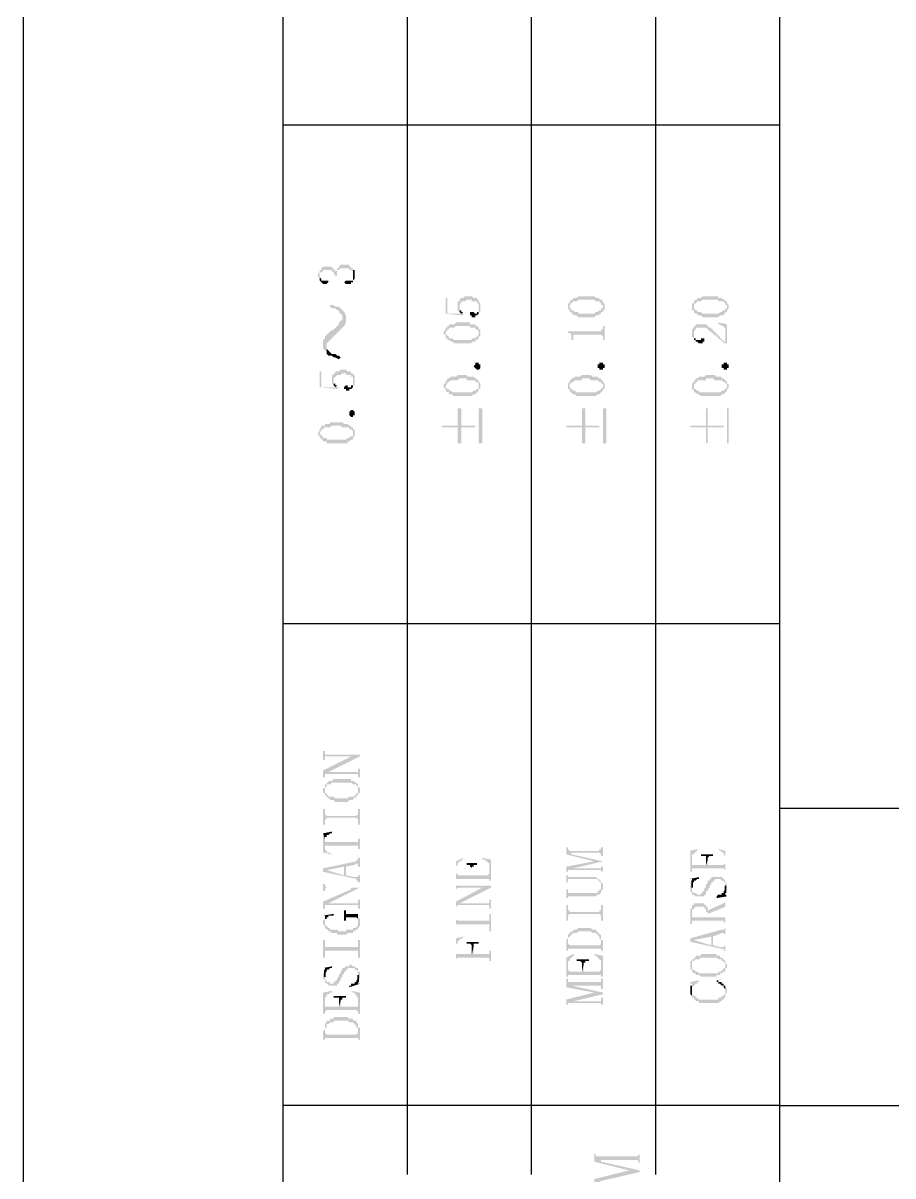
# Model space of a CAD drawing. Header units: millimetres. Extents: x 7018 to 13530, y 4187 to 5692.
# Drawn here: x 9826.37 to 9848.82, y 4977.43 to 5007.17 of the extents above; entities that cross this region are included whole.
import ezdxf

# ---------------------------------------------------------------- set-up
doc = ezdxf.new("R2010")
doc.units = ezdxf.units.MM

msp = doc.modelspace()

# ---------------------------------------------------------------- hatches: boundary and pattern name
at = {"transparency": 33554559}
for points in [[(9833.979, 5000.661), (9833.979, 5000.616), (9834.024, 5000.616), (9834.024, 5000.57), (9834.024, 5000.661), (9834.024, 5000.706), (9834.069, 5000.751), (9834.114, 5000.751), (9834.114, 5000.796), (9834.34, 5000.796), (9834.34, 5000.751), (9834.385, 5000.751), (9834.385, 5000.706), (9834.385, 5000.706), (9834.43, 5000.661), (9834.43, 5000.616), (9834.43, 5000.616), (9834.475, 5000.661), (9834.475, 5000.706), (9834.475, 5000.751), (9834.475, 5000.796), (9834.52, 5000.796), (9834.566, 5000.841), (9834.791, 5000.841), (9834.791, 5000.796), (9834.836, 5000.796), (9834.882, 5000.751), (9834.882, 5000.661), (9834.882, 5000.841), (9834.836, 5000.841), (9834.836, 5000.886), (9834.791, 5000.886), (9834.791, 5000.931), (9834.566, 5000.931), (9834.52, 5000.886), (9834.52, 5000.841), (9834.475, 5000.841), (9834.475, 5000.796), (9834.475, 5000.796), (9834.43, 5000.751), (9834.43, 5000.796), (9834.385, 5000.796), (9834.385, 5000.841), (9834.34, 5000.841), (9834.34, 5000.886), (9834.114, 5000.886), (9834.069, 5000.841), (9834.069, 5000.796), (9834.024, 5000.796), (9834.024, 5000.751), (9834.024, 5000.706), (9833.979, 5000.706)], [(9834.024, 5000.57), (9834.024, 5000.525), (9834.024, 5000.525), (9834.069, 5000.48), (9834.069, 5000.48), (9834.114, 5000.435), (9834.205, 5000.435), (9834.25, 5000.48), (9834.25, 5000.525), (9834.069, 5000.525), (9834.069, 5000.57), (9834.069, 5000.57), (9834.024, 5000.616), (9834.024, 5000.661)], [(9834.656, 5000.48), (9834.656, 5000.48), (9834.701, 5000.435), (9834.836, 5000.435), (9834.836, 5000.48), (9834.882, 5000.48), (9834.882, 5000.525), (9834.927, 5000.57), (9834.927, 5000.616), (9834.927, 5000.661), (9834.927, 5000.751), (9834.927, 5000.796), (9834.882, 5000.796), (9834.882, 5000.616), (9834.882, 5000.57), (9834.882, 5000.525), (9834.701, 5000.525)], [(9837.274, 5000.074), (9837.274, 4999.668), (9837.725, 4999.623), (9837.725, 4999.668), (9837.725, 4999.713), (9837.68, 4999.668), (9837.319, 4999.668), (9837.319, 5000.074)], [(9837.589, 4999.893), (9837.589, 4999.803), (9837.589, 4999.758), (9837.589, 4999.758), (9837.635, 4999.713), (9837.635, 4999.848), (9837.635, 4999.939), (9837.68, 4999.939), (9837.68, 4999.984), (9837.77, 4999.984), (9837.815, 5000.029), (9837.951, 5000.029), (9837.951, 4999.984), (9838.086, 4999.984), (9838.086, 4999.939), (9838.131, 4999.939), (9838.131, 4999.893), (9838.131, 4999.848), (9838.131, 4999.713), (9838.176, 4999.713), (9838.176, 4999.758), (9838.176, 4999.848), (9838.176, 4999.893), (9838.176, 4999.939), (9838.131, 4999.984), (9838.131, 5000.029), (9838.086, 5000.029), (9838.086, 5000.074), (9837.996, 5000.074), (9837.951, 5000.119), (9837.77, 5000.119), (9837.725, 5000.074), (9837.68, 5000.074), (9837.635, 5000.029), (9837.635, 4999.984), (9837.589, 4999.984), (9837.589, 4999.939)], [(9840.433, 4999.848), (9840.433, 4999.803), (9840.433, 4999.803), (9840.478, 4999.758), (9840.478, 4999.713), (9840.478, 4999.848), (9840.478, 4999.893), (9840.478, 4999.893), (9840.523, 4999.939), (9840.523, 4999.939), (9840.568, 4999.984), (9840.658, 4999.984), (9840.704, 5000.029), (9841.11, 5000.029), (9841.155, 4999.984), (9841.245, 4999.984), (9841.29, 4999.939), (9841.29, 4999.893), (9841.335, 4999.893), (9841.335, 4999.848), (9841.335, 4999.984), (9841.335, 4999.984), (9841.29, 5000.029), (9841.245, 5000.029), (9841.245, 5000.074), (9841.155, 5000.074), (9841.11, 5000.119), (9840.704, 5000.119), (9840.658, 5000.074), (9840.568, 5000.074), (9840.568, 5000.029), (9840.523, 5000.029), (9840.478, 4999.984), (9840.478, 4999.939), (9840.433, 4999.939), (9840.433, 4999.893), (9840.433, 4999.893)], [(9840.478, 4999.713), (9840.523, 4999.713), (9840.523, 4999.668), (9840.568, 4999.668), (9840.568, 4999.623), (9840.658, 4999.623), (9840.704, 4999.578), (9841.11, 4999.578), (9841.155, 4999.623), (9841.245, 4999.623), (9841.245, 4999.668), (9841.29, 4999.668), (9841.29, 4999.713), (9841.335, 4999.713), (9841.335, 4999.758), (9841.381, 4999.758), (9841.381, 4999.803), (9841.381, 4999.848), (9841.381, 4999.893), (9841.381, 4999.939), (9841.335, 4999.939), (9841.335, 4999.984), (9841.335, 4999.848), (9841.335, 4999.803), (9841.29, 4999.803), (9841.29, 4999.758), (9841.245, 4999.758), (9841.2, 4999.713), (9841.155, 4999.713), (9841.11, 4999.668), (9840.704, 4999.668), (9840.704, 4999.713), (9840.613, 4999.713), (9840.568, 4999.758), (9840.523, 4999.758), (9840.523, 4999.803), (9840.478, 4999.803), (9840.478, 4999.848), (9840.478, 4999.848)], [(9843.637, 4999.848), (9843.637, 4999.803), (9843.637, 4999.758), (9843.682, 4999.758), (9843.682, 4999.713), (9843.682, 4999.848), (9843.682, 4999.893), (9843.682, 4999.893), (9843.727, 4999.939), (9843.727, 4999.939), (9843.773, 4999.984), (9843.863, 4999.984), (9843.908, 5000.029), (9844.314, 5000.029), (9844.314, 4999.984), (9844.45, 4999.984), (9844.495, 4999.939), (9844.495, 4999.893), (9844.54, 4999.893), (9844.54, 4999.848), (9844.54, 4999.984), (9844.495, 4999.984), (9844.495, 5000.029), (9844.45, 5000.029), (9844.404, 5000.074), (9844.314, 5000.074), (9844.314, 5000.119), (9843.908, 5000.119), (9843.863, 5000.074), (9843.773, 5000.074), (9843.773, 5000.029), (9843.727, 5000.029), (9843.682, 4999.984), (9843.682, 4999.939), (9843.637, 4999.939), (9843.637, 4999.893), (9843.637, 4999.893)], [(9843.682, 4999.713), (9843.682, 4999.713), (9843.727, 4999.668), (9843.773, 4999.668), (9843.773, 4999.623), (9843.863, 4999.623), (9843.908, 4999.578), (9844.314, 4999.578), (9844.359, 4999.623), (9844.45, 4999.623), (9844.45, 4999.668), (9844.495, 4999.668), (9844.495, 4999.713), (9844.54, 4999.713), (9844.54, 4999.758), (9844.54, 4999.758), (9844.585, 4999.803), (9844.585, 4999.848), (9844.585, 4999.893), (9844.585, 4999.893), (9844.54, 4999.939), (9844.54, 4999.984), (9844.54, 4999.848), (9844.54, 4999.803), (9844.495, 4999.803), (9844.495, 4999.758), (9844.45, 4999.758), (9844.404, 4999.713), (9844.359, 4999.713), (9844.314, 4999.668), (9843.908, 4999.668), (9843.863, 4999.713), (9843.773, 4999.713), (9843.773, 4999.758), (9843.727, 4999.758), (9843.682, 4999.803), (9843.682, 4999.848), (9843.682, 4999.848)], [(9834.295, 4999.848), (9834.295, 4999.848), (9834.34, 4999.803), (9834.43, 4999.803), (9834.475, 4999.758), (9834.52, 4999.758), (9834.52, 4999.713), (9834.566, 4999.668), (9834.611, 4999.623), (9834.611, 4999.307), (9834.611, 4999.307), (9834.656, 4999.352), (9834.701, 4999.442), (9834.701, 4999.623), (9834.656, 4999.713), (9834.611, 4999.758), (9834.611, 4999.758), (9834.566, 4999.803), (9834.52, 4999.848), (9834.43, 4999.848), (9834.385, 4999.893), (9834.295, 4999.893)], [(9837.635, 4999.713), (9837.635, 4999.713), (9837.68, 4999.668), (9837.68, 4999.668), (9837.725, 4999.713), (9837.68, 4999.713), (9837.68, 4999.758), (9837.635, 4999.758), (9837.635, 4999.803), (9837.635, 4999.848)], [(9837.905, 4999.668), (9837.905, 4999.623), (9837.951, 4999.623), (9837.951, 4999.578), (9838.041, 4999.578), (9838.041, 4999.623), (9838.086, 4999.623), (9838.131, 4999.668), (9838.131, 4999.848), (9838.131, 4999.758), (9838.131, 4999.713), (9838.086, 4999.713), (9838.086, 4999.668), (9838.041, 4999.668), (9837.996, 4999.713), (9837.905, 4999.713)], [(9834.114, 4998.855), (9834.114, 4998.765), (9834.159, 4998.72), (9834.205, 4998.675), (9834.205, 4998.901), (9834.25, 4998.946), (9834.295, 4998.991), (9834.34, 4999.036), (9834.385, 4999.081), (9834.43, 4999.126), (9834.475, 4999.171), (9834.52, 4999.216), (9834.52, 4999.216), (9834.566, 4999.262), (9834.611, 4999.307), (9834.611, 4999.578), (9834.611, 4999.532), (9834.566, 4999.487), (9834.52, 4999.442), (9834.52, 4999.397), (9834.475, 4999.352), (9834.43, 4999.307), (9834.385, 4999.262), (9834.295, 4999.216), (9834.295, 4999.216), (9834.25, 4999.171), (9834.205, 4999.126), (9834.159, 4999.081), (9834.159, 4999.036), (9834.114, 4998.991), (9834.114, 4998.946)], [(9837.228, 4999.171), (9837.228, 4999.126), (9837.274, 4999.126), (9837.274, 4999.081), (9837.274, 4999.036), (9837.274, 4999.171), (9837.274, 4999.216), (9837.319, 4999.216), (9837.319, 4999.262), (9837.364, 4999.262), (9837.364, 4999.307), (9837.499, 4999.307), (9837.544, 4999.352), (9837.905, 4999.352), (9837.905, 4999.307), (9838.041, 4999.307), (9838.041, 4999.262), (9838.086, 4999.262), (9838.131, 4999.216), (9838.131, 4999.171), (9838.131, 4999.307), (9838.131, 4999.307), (9838.086, 4999.352), (9838.041, 4999.352), (9838.041, 4999.397), (9837.905, 4999.397), (9837.905, 4999.442), (9837.544, 4999.442), (9837.499, 4999.397), (9837.364, 4999.397), (9837.364, 4999.352), (9837.319, 4999.352), (9837.319, 4999.307), (9837.274, 4999.307), (9837.274, 4999.262), (9837.274, 4999.262), (9837.228, 4999.216)], [(9840.433, 4999.216), (9840.433, 4999.171), (9840.478, 4999.171), (9840.523, 4999.126), (9840.523, 4999.081), (9840.523, 4998.991), (9840.568, 4998.991), (9840.568, 4999.081), (9840.568, 4999.126), (9841.29, 4999.126), (9841.335, 4999.081), (9841.335, 4998.991), (9841.381, 4998.991), (9841.381, 4999.352), (9841.335, 4999.352), (9841.335, 4999.307), (9841.335, 4999.262), (9841.29, 4999.262), (9841.29, 4999.216), (9841.245, 4999.216)], [(9843.637, 4999.171), (9843.637, 4999.126), (9843.637, 4999.081), (9843.637, 4999.081), (9843.682, 4999.036), (9843.682, 4999.171), (9843.682, 4999.216), (9843.682, 4999.216), (9843.727, 4999.262), (9843.727, 4999.307), (9843.998, 4999.307), (9844.043, 4999.262), (9844.043, 4999.262), (9844.088, 4999.216), (9844.134, 4999.216), (9844.134, 4999.171), (9844.179, 4999.171), (9844.179, 4999.126), (9844.224, 4999.126), (9844.269, 4999.081), (9844.269, 4999.081), (9844.314, 4999.036), (9844.314, 4999.036), (9844.359, 4998.991), (9844.404, 4998.991), (9844.404, 4998.946), (9844.45, 4998.946), (9844.45, 4998.901), (9844.495, 4998.901), (9844.495, 4998.946), (9844.45, 4998.946), (9844.45, 4998.991), (9844.404, 4998.991), (9844.404, 4999.036), (9844.359, 4999.036), (9844.359, 4999.081), (9844.314, 4999.081), (9844.314, 4999.126), (9844.269, 4999.126), (9844.269, 4999.171), (9844.224, 4999.171), (9844.224, 4999.216), (9844.179, 4999.216), (9844.179, 4999.262), (9844.134, 4999.262), (9844.134, 4999.307), (9844.088, 4999.307), (9844.043, 4999.352), (9844.043, 4999.352), (9843.998, 4999.397), (9843.727, 4999.397), (9843.727, 4999.352), (9843.682, 4999.352), (9843.682, 4999.307), (9843.682, 4999.307), (9843.637, 4999.262), (9843.637, 4999.216), (9843.637, 4999.216)], [(9844.314, 4999.442), (9844.314, 4999.397), (9844.359, 4999.397), (9844.404, 4999.352), (9844.45, 4999.352), (9844.45, 4999.307), (9844.495, 4999.307), (9844.495, 4998.901), (9844.54, 4998.901), (9844.54, 4999.397)], [(9837.274, 4999.036), (9837.319, 4999.036), (9837.319, 4998.991), (9837.364, 4998.991), (9837.409, 4998.946), (9837.454, 4998.946), (9837.499, 4998.901), (9837.951, 4998.901), (9837.951, 4998.946), (9838.041, 4998.946), (9838.041, 4998.991), (9838.086, 4998.991), (9838.131, 4999.036), (9838.131, 4999.081), (9838.176, 4999.081), (9838.176, 4999.126), (9838.176, 4999.171), (9838.176, 4999.216), (9838.176, 4999.262), (9838.131, 4999.262), (9838.131, 4999.307), (9838.131, 4999.171), (9838.131, 4999.126), (9838.131, 4999.126), (9838.086, 4999.081), (9838.086, 4999.081), (9838.041, 4999.036), (9837.951, 4999.036), (9837.951, 4998.991), (9837.499, 4998.991), (9837.454, 4999.036), (9837.364, 4999.036), (9837.364, 4999.081), (9837.319, 4999.081), (9837.319, 4999.126), (9837.274, 4999.126), (9837.274, 4999.171)], [(9843.682, 4999.036), (9843.682, 4998.991), (9843.727, 4998.991), (9843.727, 4998.946), (9843.773, 4998.946), (9843.818, 4998.901), (9843.908, 4998.901), (9843.908, 4998.946), (9843.953, 4998.946), (9843.953, 4998.991), (9843.953, 4999.036), (9843.863, 4999.036), (9843.863, 4998.991), (9843.727, 4998.991), (9843.727, 4999.036), (9843.682, 4999.036), (9843.682, 4999.081), (9843.682, 4999.126), (9843.682, 4999.126)], [(9834.205, 4998.675), (9834.205, 4998.63), (9834.25, 4998.585), (9834.34, 4998.585), (9834.385, 4998.539), (9834.43, 4998.539), (9834.52, 4998.494), (9834.566, 4998.539), (9834.52, 4998.585), (9834.475, 4998.585), (9834.43, 4998.63), (9834.34, 4998.63), (9834.295, 4998.675), (9834.295, 4998.675), (9834.25, 4998.72), (9834.205, 4998.765), (9834.205, 4998.81)], [(9834.024, 4998.178), (9834.024, 4997.772), (9834.475, 4997.727), (9834.52, 4997.772), (9834.475, 4997.772), (9834.475, 4997.817), (9834.43, 4997.772), (9834.069, 4997.772), (9834.069, 4998.178)], [(9834.34, 4997.998), (9834.34, 4997.908), (9834.34, 4997.862), (9834.34, 4997.862), (9834.385, 4997.817), (9834.385, 4997.953), (9834.385, 4997.998), (9834.385, 4997.998), (9834.43, 4998.043), (9834.43, 4998.043), (9834.475, 4998.088), (9834.566, 4998.088), (9834.611, 4998.133), (9834.701, 4998.133), (9834.701, 4998.088), (9834.836, 4998.088), (9834.836, 4998.043), (9834.882, 4998.043), (9834.882, 4997.998), (9834.882, 4997.953), (9834.882, 4997.817), (9834.927, 4997.817), (9834.927, 4997.862), (9834.927, 4997.953), (9834.927, 4997.998), (9834.927, 4998.088), (9834.882, 4998.088), (9834.882, 4998.133), (9834.836, 4998.133), (9834.836, 4998.178), (9834.746, 4998.178), (9834.701, 4998.224), (9834.566, 4998.224), (9834.52, 4998.178), (9834.43, 4998.178), (9834.43, 4998.133), (9834.385, 4998.133), (9834.385, 4998.088), (9834.34, 4998.088), (9834.34, 4998.043)], [(9838.176, 4998.314), (9838.176, 4998.269), (9838.176, 4998.269), (9838.131, 4998.224), (9838.086, 4998.224), (9838.041, 4998.269), (9838.041, 4998.269), (9837.996, 4998.314), (9837.996, 4998.314), (9838.041, 4998.359), (9838.041, 4998.404), (9838.131, 4998.404), (9838.131, 4998.359), (9838.176, 4998.359), (9838.176, 4998.314)], [(9841.381, 4998.314), (9841.381, 4998.269), (9841.335, 4998.269), (9841.335, 4998.224), (9841.245, 4998.224), (9841.245, 4998.269), (9841.2, 4998.269), (9841.2, 4998.314), (9841.2, 4998.359), (9841.245, 4998.359), (9841.245, 4998.404), (9841.335, 4998.404), (9841.335, 4998.359), (9841.381, 4998.359), (9841.381, 4998.314)], [(9844.585, 4998.314), (9844.585, 4998.269), (9844.54, 4998.269), (9844.54, 4998.224), (9844.45, 4998.224), (9844.45, 4998.269), (9844.404, 4998.269), (9844.404, 4998.314), (9844.404, 4998.359), (9844.45, 4998.359), (9844.45, 4998.404), (9844.54, 4998.404), (9844.54, 4998.359), (9844.585, 4998.359), (9844.585, 4998.314)], [(9834.385, 4997.817), (9834.385, 4997.817), (9834.43, 4997.772), (9834.43, 4997.772), (9834.475, 4997.817), (9834.43, 4997.817), (9834.43, 4997.862), (9834.385, 4997.862), (9834.385, 4997.908), (9834.385, 4997.953)], [(9834.656, 4997.772), (9834.656, 4997.727), (9834.701, 4997.727), (9834.701, 4997.682), (9834.791, 4997.682), (9834.791, 4997.727), (9834.836, 4997.727), (9834.882, 4997.772), (9834.882, 4997.953), (9834.882, 4997.862), (9834.882, 4997.817), (9834.836, 4997.817), (9834.836, 4997.772), (9834.746, 4997.772), (9834.746, 4997.817), (9834.701, 4997.817)], [(9837.228, 4997.817), (9837.228, 4997.772), (9837.228, 4997.772), (9837.274, 4997.727), (9837.274, 4997.682), (9837.274, 4997.817), (9837.274, 4997.817), (9837.319, 4997.862), (9837.319, 4997.908), (9837.364, 4997.908), (9837.409, 4997.953), (9837.589, 4997.953), (9837.635, 4997.998), (9837.815, 4997.998), (9837.815, 4997.953), (9838.041, 4997.953), (9838.041, 4997.908), (9838.086, 4997.908), (9838.131, 4997.862), (9838.131, 4997.817), (9838.131, 4997.953), (9838.086, 4997.953), (9838.086, 4997.998), (9838.041, 4997.998), (9837.996, 4998.043), (9837.86, 4998.043), (9837.815, 4998.088), (9837.589, 4998.088), (9837.544, 4998.043), (9837.409, 4998.043), (9837.364, 4997.998), (9837.319, 4997.998), (9837.319, 4997.953), (9837.274, 4997.953), (9837.274, 4997.908), (9837.274, 4997.862), (9837.228, 4997.862)], [(9837.274, 4997.682), (9837.319, 4997.637), (9837.364, 4997.637), (9837.364, 4997.592), (9837.454, 4997.592), (9837.454, 4997.547), (9837.951, 4997.547), (9837.996, 4997.592), (9838.041, 4997.592), (9838.086, 4997.637), (9838.086, 4997.637), (9838.131, 4997.682), (9838.131, 4997.727), (9838.176, 4997.727), (9838.176, 4997.772), (9838.176, 4997.817), (9838.176, 4997.862), (9838.176, 4997.862), (9838.131, 4997.908), (9838.131, 4997.772), (9838.131, 4997.727), (9838.086, 4997.727), (9838.041, 4997.682), (9837.996, 4997.682), (9837.951, 4997.637), (9837.454, 4997.637), (9837.409, 4997.682), (9837.364, 4997.682), (9837.364, 4997.727), (9837.319, 4997.727), (9837.274, 4997.772), (9837.274, 4997.817)], [(9840.433, 4997.817), (9840.433, 4997.772), (9840.433, 4997.727), (9840.478, 4997.727), (9840.478, 4997.682), (9840.478, 4997.817), (9840.478, 4997.862), (9840.523, 4997.862), (9840.523, 4997.908), (9840.568, 4997.908), (9840.613, 4997.953), (9840.794, 4997.953), (9840.794, 4997.998), (9840.974, 4997.998), (9841.02, 4997.953), (9841.2, 4997.953), (9841.245, 4997.908), (9841.29, 4997.908), (9841.29, 4997.862), (9841.335, 4997.862), (9841.335, 4997.817), (9841.335, 4997.953), (9841.29, 4997.953), (9841.29, 4997.998), (9841.245, 4997.998), (9841.2, 4998.043), (9841.065, 4998.043), (9841.02, 4998.088), (9840.794, 4998.088), (9840.749, 4998.043), (9840.613, 4998.043), (9840.568, 4997.998), (9840.523, 4997.998), (9840.523, 4997.953), (9840.478, 4997.953), (9840.478, 4997.908), (9840.478, 4997.908), (9840.433, 4997.862)], [(9840.478, 4997.682), (9840.523, 4997.637), (9840.523, 4997.637), (9840.568, 4997.592), (9840.613, 4997.592), (9840.658, 4997.547), (9841.155, 4997.547), (9841.2, 4997.592), (9841.245, 4997.592), (9841.29, 4997.637), (9841.29, 4997.637), (9841.335, 4997.682), (9841.335, 4997.727), (9841.381, 4997.727), (9841.381, 4997.772), (9841.381, 4997.817), (9841.381, 4997.862), (9841.381, 4997.862), (9841.335, 4997.908), (9841.335, 4997.772), (9841.335, 4997.772), (9841.29, 4997.727), (9841.29, 4997.727), (9841.245, 4997.682), (9841.2, 4997.682), (9841.155, 4997.637), (9840.658, 4997.637), (9840.613, 4997.682), (9840.568, 4997.682), (9840.523, 4997.727), (9840.523, 4997.727), (9840.478, 4997.772), (9840.478, 4997.817)], [(9843.637, 4997.817), (9843.637, 4997.772), (9843.637, 4997.727), (9843.637, 4997.727), (9843.682, 4997.682), (9843.682, 4997.817), (9843.682, 4997.862), (9843.727, 4997.862), (9843.727, 4997.908), (9843.773, 4997.908), (9843.773, 4997.953), (9843.998, 4997.953), (9843.998, 4997.998), (9844.179, 4997.998), (9844.224, 4997.953), (9844.404, 4997.953), (9844.45, 4997.908), (9844.495, 4997.908), (9844.495, 4997.862), (9844.54, 4997.862), (9844.54, 4997.817), (9844.54, 4997.908), (9844.495, 4997.953), (9844.495, 4997.953), (9844.45, 4997.998), (9844.404, 4997.998), (9844.404, 4998.043), (9844.269, 4998.043), (9844.224, 4998.088), (9843.998, 4998.088), (9843.953, 4998.043), (9843.818, 4998.043), (9843.773, 4997.998), (9843.727, 4997.998), (9843.727, 4997.953), (9843.682, 4997.953), (9843.682, 4997.908), (9843.682, 4997.908), (9843.637, 4997.862)], [(9843.682, 4997.682), (9843.682, 4997.637), (9843.727, 4997.637), (9843.773, 4997.592), (9843.818, 4997.592), (9843.863, 4997.547), (9844.359, 4997.547), (9844.404, 4997.592), (9844.45, 4997.592), (9844.495, 4997.637), (9844.495, 4997.637), (9844.54, 4997.682), (9844.54, 4997.727), (9844.54, 4997.727), (9844.585, 4997.772), (9844.585, 4997.817), (9844.585, 4997.862), (9844.54, 4997.862), (9844.54, 4997.908), (9844.54, 4997.772), (9844.54, 4997.772), (9844.495, 4997.727), (9844.495, 4997.727), (9844.45, 4997.682), (9844.404, 4997.682), (9844.359, 4997.637), (9843.818, 4997.637), (9843.818, 4997.682), (9843.773, 4997.682), (9843.727, 4997.727), (9843.682, 4997.727), (9843.682, 4997.772), (9843.682, 4997.817)], [(9834.927, 4997.095), (9834.927, 4997.05), (9834.882, 4997.05), (9834.882, 4997.005), (9834.836, 4997.005), (9834.791, 4997.05), (9834.791, 4997.095), (9834.791, 4997.14), (9834.791, 4997.14), (9834.836, 4997.186), (9834.882, 4997.186), (9834.927, 4997.14), (9834.927, 4997.095)], [(9837.183, 4996.779), (9837.183, 4996.734), (9837.589, 4996.734), (9837.589, 4996.328), (9837.68, 4996.328), (9837.68, 4996.734), (9838.041, 4996.734), (9838.041, 4996.779), (9837.68, 4996.779), (9837.68, 4997.231), (9837.589, 4997.231), (9837.589, 4996.779)], [(9838.221, 4996.328), (9838.221, 4997.231), (9838.131, 4997.231), (9838.131, 4996.328)], [(9840.388, 4996.779), (9840.388, 4996.734), (9840.794, 4996.734), (9840.794, 4996.328), (9840.884, 4996.328), (9840.884, 4996.734), (9841.245, 4996.734), (9841.245, 4996.779), (9840.884, 4996.779), (9840.884, 4997.231), (9840.794, 4997.231), (9840.794, 4996.779)], [(9841.426, 4996.328), (9841.426, 4997.231), (9841.335, 4997.231), (9841.335, 4996.328)], [(9843.592, 4996.779), (9843.592, 4996.734), (9843.998, 4996.734), (9843.998, 4996.328), (9844.043, 4996.328), (9844.043, 4996.734), (9844.45, 4996.734), (9844.45, 4996.779), (9844.043, 4996.779), (9844.043, 4997.231), (9843.998, 4997.231), (9843.998, 4996.779)], [(9844.585, 4996.328), (9844.585, 4997.231), (9844.54, 4997.231), (9844.54, 4996.328)], [(9833.979, 4996.599), (9833.979, 4996.554), (9834.024, 4996.509), (9834.024, 4996.463), (9834.024, 4996.599), (9834.024, 4996.599), (9834.069, 4996.644), (9834.069, 4996.689), (9834.114, 4996.689), (9834.159, 4996.734), (9834.295, 4996.734), (9834.34, 4996.779), (9834.566, 4996.779), (9834.611, 4996.734), (9834.791, 4996.734), (9834.791, 4996.689), (9834.836, 4996.689), (9834.882, 4996.644), (9834.882, 4996.599), (9834.882, 4996.734), (9834.836, 4996.734), (9834.836, 4996.779), (9834.791, 4996.779), (9834.746, 4996.824), (9834.656, 4996.824), (9834.611, 4996.87), (9834.295, 4996.87), (9834.295, 4996.824), (9834.159, 4996.824), (9834.159, 4996.779), (9834.069, 4996.779), (9834.069, 4996.734), (9834.069, 4996.734), (9834.024, 4996.689), (9834.024, 4996.644), (9834.024, 4996.644)], [(9834.024, 4996.463), (9834.069, 4996.463), (9834.069, 4996.418), (9834.114, 4996.418), (9834.114, 4996.373), (9834.205, 4996.373), (9834.205, 4996.328), (9834.746, 4996.328), (9834.746, 4996.373), (9834.791, 4996.373), (9834.836, 4996.418), (9834.882, 4996.418), (9834.882, 4996.463), (9834.882, 4996.463), (9834.927, 4996.509), (9834.927, 4996.554), (9834.927, 4996.599), (9834.927, 4996.644), (9834.927, 4996.689), (9834.882, 4996.689), (9834.882, 4996.554), (9834.882, 4996.509), (9834.836, 4996.509), (9834.791, 4996.463), (9834.746, 4996.463), (9834.701, 4996.418), (9834.205, 4996.418), (9834.205, 4996.463), (9834.114, 4996.463), (9834.114, 4996.509), (9834.069, 4996.509), (9834.069, 4996.554), (9834.024, 4996.554), (9834.024, 4996.599)], [(9834.114, 4988.385), (9834.114, 4988.159), (9834.159, 4988.159), (9834.159, 4988.249), (9835.062, 4988.249), (9835.062, 4988.294), (9834.159, 4988.294), (9834.159, 4988.385)], [(9834.114, 4987.888), (9834.114, 4987.708), (9834.159, 4987.708), (9834.159, 4987.798), (9834.205, 4987.798), (9834.25, 4987.843), (9835.062, 4988.249), (9834.836, 4988.249)], [(9834.205, 4987.798), (9835.017, 4987.798), (9835.017, 4987.708), (9835.062, 4987.708), (9835.062, 4987.933), (9835.017, 4987.933), (9835.017, 4987.888), (9835.017, 4987.843), (9834.25, 4987.843)], [(9834.114, 4987.392), (9834.114, 4987.347), (9834.114, 4987.302), (9834.159, 4987.302), (9834.159, 4987.256), (9834.159, 4987.256), (9834.205, 4987.211), (9834.205, 4987.211), (9834.25, 4987.166), (9834.295, 4987.166), (9834.295, 4987.121), (9834.385, 4987.121), (9834.43, 4987.076), (9834.746, 4987.076), (9834.791, 4987.121), (9834.882, 4987.121), (9834.882, 4987.166), (9834.927, 4987.166), (9834.972, 4987.211), (9834.972, 4987.211), (9835.017, 4987.256), (9835.017, 4987.302), (9835.062, 4987.302), (9835.062, 4987.347), (9835.062, 4987.392), (9835.062, 4987.437), (9835.062, 4987.437), (9835.017, 4987.482), (9835.017, 4987.392), (9835.017, 4987.347), (9835.017, 4987.302), (9834.972, 4987.302), (9834.972, 4987.256), (9834.927, 4987.256), (9834.927, 4987.211), (9834.791, 4987.211), (9834.746, 4987.166), (9834.43, 4987.166), (9834.385, 4987.211), (9834.25, 4987.211), (9834.25, 4987.256), (9834.205, 4987.256), (9834.205, 4987.302), (9834.159, 4987.302), (9834.159, 4987.347), (9834.159, 4987.482), (9834.159, 4987.437), (9834.114, 4987.437)], [(9834.159, 4987.482), (9834.159, 4987.392), (9834.159, 4987.437), (9834.159, 4987.437), (9834.205, 4987.482), (9834.205, 4987.527), (9834.295, 4987.527), (9834.34, 4987.572), (9834.836, 4987.572), (9834.882, 4987.527), (9834.972, 4987.527), (9834.972, 4987.482), (9835.017, 4987.482), (9835.017, 4987.437), (9835.017, 4987.392), (9835.017, 4987.527), (9835.017, 4987.527), (9834.972, 4987.572), (9834.927, 4987.572), (9834.927, 4987.617), (9834.836, 4987.617), (9834.836, 4987.663), (9834.385, 4987.663), (9834.34, 4987.617), (9834.25, 4987.617), (9834.25, 4987.572), (9834.205, 4987.572), (9834.205, 4987.527), (9834.159, 4987.527)], [(9834.114, 4986.895), (9834.114, 4986.489), (9834.159, 4986.489), (9834.159, 4986.625), (9834.205, 4986.625), (9834.205, 4986.67), (9834.972, 4986.67), (9835.017, 4986.625), (9835.017, 4986.489), (9835.062, 4986.489), (9835.062, 4986.895), (9835.017, 4986.895), (9835.017, 4986.76), (9835.017, 4986.76), (9834.972, 4986.715), (9834.205, 4986.715), (9834.159, 4986.76), (9834.159, 4986.895)], [(9834.114, 4986.264), (9834.159, 4986.128), (9834.159, 4986.173), (9834.205, 4986.173), (9834.205, 4986.218), (9834.25, 4986.218), (9834.295, 4986.264), (9834.34, 4986.264), (9834.34, 4986.309)], [(9834.114, 4986.264), (9834.114, 4985.767), (9834.34, 4985.722), (9834.34, 4985.722), (9834.295, 4985.767), (9834.205, 4985.767), (9834.205, 4985.812), (9834.205, 4985.812), (9834.159, 4985.857), (9834.159, 4986.128)], [(9834.159, 4986.128), (9834.159, 4985.902), (9834.159, 4985.948), (9835.017, 4985.948), (9835.017, 4985.857), (9835.062, 4985.857), (9835.062, 4986.128), (9835.017, 4986.128), (9835.017, 4986.083), (9835.017, 4986.038), (9834.159, 4986.038), (9834.159, 4986.083)], [(9840.388, 4985.902), (9840.388, 4985.722), (9841.11, 4985.541), (9841.335, 4985.541), (9840.523, 4985.722), (9840.523, 4985.767), (9840.478, 4985.812), (9840.478, 4985.812), (9840.433, 4985.857), (9840.433, 4985.902), (9840.433, 4985.902)], [(9840.478, 4985.812), (9840.523, 4985.767), (9841.245, 4985.767), (9841.29, 4985.722), (9841.29, 4985.677), (9841.335, 4985.677), (9841.335, 4985.902), (9841.29, 4985.902), (9841.29, 4985.857), (9841.245, 4985.857), (9841.245, 4985.812)], [(9843.592, 4985.812), (9843.592, 4985.271), (9843.637, 4985.271), (9843.637, 4985.632), (9843.637, 4985.677), (9843.637, 4985.722), (9843.682, 4985.722), (9843.682, 4985.767), (9843.727, 4985.767), (9843.727, 4985.812), (9843.773, 4985.812), (9843.773, 4985.857)], [(9843.863, 4985.722), (9843.863, 4985.677), (9843.998, 4985.677), (9843.998, 4985.632), (9843.998, 4985.451), (9844.043, 4985.587), (9844.043, 4985.632), (9844.043, 4985.632), (9844.088, 4985.677), (9844.179, 4985.677), (9844.179, 4985.722)], [(9844.314, 4985.857), (9844.314, 4985.857), (9844.359, 4985.812), (9844.404, 4985.812), (9844.404, 4985.767), (9844.45, 4985.767), (9844.45, 4985.722), (9844.45, 4985.722), (9844.495, 4985.677), (9844.495, 4985.632), (9844.495, 4985.271), (9844.495, 4985.812)], [(9834.114, 4985.361), (9834.114, 4985.271), (9834.205, 4985.316), (9834.656, 4985.406), (9834.656, 4985.18), (9834.701, 4985.406), (9834.927, 4985.451), (9834.927, 4985.451), (9834.972, 4985.496), (9835.017, 4985.451), (9835.017, 4985.406), (9835.062, 4985.406), (9835.062, 4985.632), (9835.017, 4985.632), (9835.017, 4985.587), (9834.972, 4985.587), (9834.972, 4985.541)], [(9834.114, 4985.271), (9834.972, 4985.09), (9834.972, 4985.045), (9835.017, 4985.045), (9835.017, 4985), (9835.062, 4985), (9835.062, 4985.18), (9835.017, 4985.18), (9835.017, 4985.135), (9834.927, 4985.135), (9834.701, 4985.18), (9834.701, 4985.406), (9834.656, 4985.18), (9834.205, 4985.316), (9834.205, 4985.316)], [(9837.544, 4985.541), (9837.544, 4985.045), (9837.544, 4985.406), (9837.544, 4985.406), (9837.589, 4985.451), (9837.589, 4985.496), (9837.589, 4985.496), (9837.635, 4985.541), (9837.68, 4985.541), (9837.68, 4985.587), (9837.725, 4985.587), (9837.725, 4985.632)], [(9837.544, 4985.045), (9837.544, 4985.09), (9838.402, 4985.09), (9838.402, 4985.225), (9838.402, 4985.225), (9838.357, 4985.18), (9837.951, 4985.18), (9837.951, 4985.361), (9837.951, 4985.18), (9837.589, 4985.18), (9837.589, 4985.225), (9837.544, 4985.225), (9837.544, 4985.406)], [(9837.815, 4985.496), (9837.815, 4985.451), (9837.905, 4985.451), (9837.905, 4985.406), (9837.905, 4985.406), (9837.951, 4985.361), (9837.951, 4985.18), (9837.951, 4985.361), (9837.951, 4985.406), (9837.996, 4985.406), (9837.996, 4985.451), (9838.086, 4985.451), (9838.086, 4985.496)], [(9838.221, 4985.587), (9838.312, 4985.587), (9838.312, 4985.541), (9838.357, 4985.541), (9838.357, 4985.496), (9838.402, 4985.496), (9838.402, 4985.451), (9838.402, 4985.045), (9838.447, 4985.045), (9838.447, 4985.587), (9838.221, 4985.632)], [(9840.388, 4985.406), (9840.388, 4985.271), (9840.433, 4985.271), (9840.433, 4985.316), (9840.478, 4985.316), (9840.568, 4985.361), (9841.335, 4985.541), (9841.11, 4985.541)], [(9840.478, 4985.316), (9841.29, 4985.316), (9841.29, 4985.271), (9841.335, 4985.271), (9841.335, 4985.406), (9841.29, 4985.406), (9841.29, 4985.361), (9840.568, 4985.361)], [(9843.637, 4985.316), (9843.637, 4985.361), (9844.45, 4985.361), (9844.495, 4985.316), (9844.495, 4985.496), (9844.495, 4985.496), (9844.45, 4985.451), (9844.043, 4985.451), (9844.043, 4985.587), (9843.998, 4985.451), (9843.637, 4985.451), (9843.637, 4985.632)], [(9840.388, 4985.18), (9840.388, 4985), (9840.433, 4985), (9840.433, 4985.045), (9840.433, 4985.09), (9841.2, 4985.09), (9841.2, 4985.045), (9841.245, 4985.045), (9841.245, 4985), (9841.29, 4985), (9841.29, 4984.91), (9841.29, 4985.045), (9841.245, 4985.045), (9841.245, 4985.09), (9841.2, 4985.09), (9841.155, 4985.135), (9840.433, 4985.135), (9840.433, 4985.18), (9840.433, 4985.18)], [(9843.592, 4984.864), (9843.592, 4984.774), (9843.592, 4984.774), (9843.637, 4984.729), (9843.637, 4984.684), (9843.682, 4984.684), (9843.727, 4984.639), (9843.953, 4984.639), (9843.953, 4984.684), (9843.998, 4984.684), (9843.998, 4984.729), (9843.998, 4984.774), (9844.043, 4984.774), (9844.043, 4984.819), (9844.043, 4984.819), (9844.088, 4984.864), (9844.088, 4984.91), (9844.088, 4984.91), (9844.134, 4984.955), (9844.134, 4985), (9844.179, 4985), (9844.179, 4985.045), (9844.224, 4985.045), (9844.224, 4985.09), (9844.359, 4985.09), (9844.404, 4985.045), (9844.45, 4985.045), (9844.45, 4985), (9844.495, 4985), (9844.495, 4984.91), (9844.495, 4984.774), (9844.495, 4984.819), (9844.54, 4984.819), (9844.54, 4984.91), (9844.54, 4984.955), (9844.495, 4985), (9844.495, 4985.045), (9844.495, 4985.045), (9844.45, 4985.09), (9844.45, 4985.09), (9844.404, 4985.135), (9844.134, 4985.135), (9844.134, 4985.09), (9844.088, 4985.09), (9844.088, 4985.045), (9844.043, 4985.045), (9844.043, 4984.955), (9843.998, 4984.955), (9843.998, 4984.864), (9843.953, 4984.864), (9843.953, 4984.774), (9843.908, 4984.774), (9843.908, 4984.729), (9843.863, 4984.729), (9843.863, 4984.684), (9843.773, 4984.684), (9843.727, 4984.729), (9843.682, 4984.729), (9843.637, 4984.774), (9843.637, 4984.819), (9843.637, 4985), (9843.592, 4985), (9843.592, 4984.955), (9843.592, 4984.91)], [(9843.592, 4985.09), (9843.637, 4985.09), (9843.637, 4984.91), (9843.637, 4985), (9843.682, 4985), (9843.682, 4985.045), (9843.727, 4985.045), (9843.773, 4985.09), (9843.818, 4985.09), (9843.818, 4985.135)], [(9834.114, 4984.955), (9834.114, 4984.774), (9834.159, 4984.774), (9834.159, 4984.819), (9834.159, 4984.819), (9834.205, 4984.864), (9834.836, 4984.864), (9834.836, 4984.819), (9835.062, 4984.864), (9834.205, 4984.864), (9834.159, 4984.91), (9834.159, 4984.955)], [(9834.114, 4984.503), (9834.114, 4984.323), (9834.159, 4984.323), (9834.159, 4984.368), (9834.159, 4984.413), (9834.205, 4984.413), (9834.25, 4984.458), (9835.062, 4984.864), (9834.836, 4984.819)], [(9837.544, 4985), (9837.544, 4984.774), (9837.544, 4984.819), (9837.544, 4984.819), (9837.589, 4984.864), (9838.447, 4984.864), (9838.447, 4984.91), (9837.544, 4984.91)], [(9837.544, 4984.503), (9837.544, 4984.323), (9837.544, 4984.368), (9837.544, 4984.368), (9837.589, 4984.413), (9837.589, 4984.413), (9837.635, 4984.458), (9838.447, 4984.864), (9838.221, 4984.864)], [(9840.388, 4984.819), (9840.388, 4984.594), (9840.433, 4984.594), (9840.433, 4984.639), (9841.155, 4984.639), (9841.2, 4984.684), (9841.245, 4984.684), (9841.29, 4984.729), (9841.29, 4984.774), (9841.29, 4984.774), (9841.335, 4984.819), (9841.335, 4984.91), (9841.335, 4984.955), (9841.335, 4984.955), (9841.29, 4985), (9841.29, 4984.864), (9841.29, 4984.819), (9841.245, 4984.819), (9841.245, 4984.774), (9841.2, 4984.774), (9841.2, 4984.729), (9840.433, 4984.729), (9840.433, 4984.774), (9840.433, 4984.819)], [(9844.269, 4984.639), (9844.269, 4984.594), (9844.54, 4984.639), (9844.495, 4984.684), (9844.495, 4984.864), (9844.495, 4984.819), (9844.45, 4984.774), (9844.45, 4984.729), (9844.404, 4984.729), (9844.404, 4984.684), (9844.314, 4984.684)], [(9834.205, 4984.413), (9835.017, 4984.413), (9835.017, 4984.368), (9835.017, 4984.323), (9835.062, 4984.323), (9835.062, 4984.549), (9835.017, 4984.549), (9835.017, 4984.458), (9834.25, 4984.458)], [(9837.589, 4984.413), (9838.402, 4984.413), (9838.402, 4984.323), (9838.447, 4984.323), (9838.447, 4984.549), (9838.402, 4984.549), (9838.402, 4984.503), (9838.402, 4984.458), (9837.635, 4984.458)], [(9843.592, 4984.233), (9843.592, 4983.917), (9843.637, 4983.917), (9843.637, 4984.233), (9843.637, 4984.278), (9843.637, 4984.278), (9843.682, 4984.323), (9843.682, 4984.323), (9843.727, 4984.368), (9843.953, 4984.368), (9843.953, 4984.323), (9843.998, 4984.323), (9843.998, 4984.278), (9843.998, 4984.233), (9844.043, 4984.233), (9844.043, 4984.097), (9844.043, 4984.368), (9843.998, 4984.368), (9843.998, 4984.413), (9843.953, 4984.413), (9843.953, 4984.458), (9843.682, 4984.458), (9843.682, 4984.413), (9843.637, 4984.413), (9843.637, 4984.368), (9843.637, 4984.323), (9843.592, 4984.323)], [(9844.043, 4984.278), (9844.043, 4984.187), (9844.495, 4984.368), (9844.495, 4984.549), (9844.495, 4984.503), (9844.495, 4984.503), (9844.45, 4984.458), (9844.45, 4984.458)], [(9834.114, 4984.142), (9834.159, 4984.142), (9834.159, 4983.962), (9834.159, 4984.007), (9834.159, 4984.052), (9834.205, 4984.052), (9834.205, 4984.097), (9834.25, 4984.097), (9834.25, 4984.142), (9834.385, 4984.142), (9834.385, 4984.187)], [(9834.656, 4984.278), (9834.656, 4984.007), (9834.701, 4984.007), (9834.701, 4984.052), (9834.701, 4984.097), (9834.972, 4984.097), (9835.017, 4984.187), (9834.701, 4984.187), (9834.701, 4984.233), (9834.701, 4984.278)], [(9834.972, 4984.097), (9835.017, 4984.052), (9835.017, 4984.007), (9835.017, 4983.962), (9835.017, 4984.097), (9835.017, 4984.187)], [(9837.544, 4984.187), (9837.544, 4983.736), (9837.544, 4983.917), (9838.402, 4983.917), (9838.402, 4983.736), (9838.447, 4983.736), (9838.447, 4984.187), (9838.402, 4984.187), (9838.402, 4984.052), (9838.402, 4984.007), (9837.589, 4984.007), (9837.544, 4984.052)], [(9840.388, 4984.413), (9840.388, 4984.007), (9840.433, 4984.007), (9840.433, 4984.142), (9840.433, 4984.142), (9840.478, 4984.187), (9841.245, 4984.187), (9841.29, 4984.142), (9841.29, 4984.007), (9841.335, 4984.007), (9841.335, 4984.413), (9841.29, 4984.413), (9841.29, 4984.278), (9841.245, 4984.278), (9841.245, 4984.233), (9840.478, 4984.233), (9840.478, 4984.278), (9840.433, 4984.278), (9840.433, 4984.413)], [(9843.637, 4983.962), (9843.637, 4984.007), (9844.45, 4984.007), (9844.45, 4983.962), (9844.495, 4983.962), (9844.495, 4983.917), (9844.495, 4984.142), (9844.495, 4984.097), (9844.043, 4984.097), (9844.043, 4984.278), (9844.043, 4984.368), (9844.043, 4984.097), (9843.637, 4984.097), (9843.637, 4984.187)], [(9834.114, 4983.962), (9834.114, 4983.917), (9834.114, 4983.917), (9834.159, 4983.872), (9834.159, 4983.826), (9834.159, 4983.826), (9834.205, 4983.781), (9834.25, 4983.781), (9834.25, 4983.736), (9834.295, 4983.736), (9834.34, 4983.691), (9834.475, 4983.691), (9834.475, 4983.646), (9834.701, 4983.646), (9834.746, 4983.691), (9834.882, 4983.691), (9834.882, 4983.736), (9834.927, 4983.736), (9834.972, 4983.781), (9835.017, 4983.781), (9835.017, 4983.826), (9835.017, 4983.826), (9835.062, 4983.872), (9835.062, 4983.917), (9835.062, 4984.007), (9835.062, 4984.052), (9835.062, 4984.052), (9835.017, 4984.097), (9835.017, 4983.962), (9835.017, 4983.917), (9835.017, 4983.872), (9834.972, 4983.872), (9834.972, 4983.826), (9834.882, 4983.826), (9834.882, 4983.781), (9834.701, 4983.781), (9834.701, 4983.736), (9834.52, 4983.736), (9834.475, 4983.781), (9834.295, 4983.781), (9834.295, 4983.826), (9834.25, 4983.826), (9834.205, 4983.872), (9834.205, 4983.872), (9834.159, 4983.917), (9834.159, 4983.962), (9834.159, 4984.097), (9834.159, 4984.052), (9834.114, 4984.007), (9834.114, 4984.007)], [(9837.544, 4983.556), (9837.544, 4982.969), (9837.544, 4983.33), (9837.544, 4983.42), (9837.589, 4983.42), (9837.589, 4983.465), (9837.589, 4983.465), (9837.635, 4983.51), (9837.635, 4983.51), (9837.68, 4983.556), (9837.725, 4983.556), (9837.725, 4983.601)], [(9840.388, 4983.465), (9840.388, 4983.24), (9840.433, 4983.24), (9840.433, 4983.465), (9840.433, 4983.51), (9840.433, 4983.556), (9840.478, 4983.601), (9840.478, 4983.601), (9840.523, 4983.646), (9840.523, 4983.646), (9840.568, 4983.691), (9840.658, 4983.691), (9840.704, 4983.736), (9841.02, 4983.736), (9841.065, 4983.691), (9841.155, 4983.691), (9841.2, 4983.646), (9841.2, 4983.646), (9841.245, 4983.601), (9841.245, 4983.556), (9841.245, 4983.556), (9841.29, 4983.51), (9841.29, 4983.465), (9841.29, 4983.24), (9841.335, 4983.24), (9841.335, 4983.465), (9841.335, 4983.51), (9841.29, 4983.51), (9841.29, 4983.601), (9841.29, 4983.646), (9841.245, 4983.646), (9841.245, 4983.691), (9841.2, 4983.691), (9841.2, 4983.736), (9841.155, 4983.736), (9841.155, 4983.781), (9841.065, 4983.781), (9841.02, 4983.826), (9840.704, 4983.826), (9840.658, 4983.781), (9840.568, 4983.781), (9840.568, 4983.736), (9840.523, 4983.736), (9840.478, 4983.691), (9840.478, 4983.691), (9840.433, 4983.646), (9840.433, 4983.556), (9840.433, 4983.556), (9840.388, 4983.51), (9840.388, 4983.51)], [(9843.592, 4983.556), (9843.592, 4983.465), (9843.682, 4983.51), (9844.134, 4983.601), (9844.134, 4983.375), (9844.179, 4983.601), (9844.404, 4983.691), (9844.45, 4983.691), (9844.495, 4983.646), (9844.495, 4983.601), (9844.495, 4983.826), (9844.495, 4983.826), (9844.45, 4983.781), (9844.404, 4983.781)], [(9843.592, 4983.465), (9844.404, 4983.285), (9844.45, 4983.285), (9844.45, 4983.24), (9844.495, 4983.24), (9844.495, 4983.195), (9844.495, 4983.375), (9844.495, 4983.375), (9844.45, 4983.33), (9844.359, 4983.33), (9844.179, 4983.375), (9844.179, 4983.601), (9844.134, 4983.375), (9843.682, 4983.51), (9843.682, 4983.51)], [(9834.114, 4983.51), (9834.114, 4983.059), (9834.159, 4983.059), (9834.159, 4983.195), (9834.159, 4983.24), (9835.017, 4983.24), (9835.017, 4983.059), (9835.062, 4983.059), (9835.062, 4983.51), (9835.017, 4983.51), (9835.017, 4983.375), (9835.017, 4983.33), (9834.159, 4983.33), (9834.159, 4983.51)], [(9837.544, 4983.014), (9837.544, 4983.014), (9837.589, 4983.059), (9838.402, 4983.059), (9838.402, 4982.969), (9838.447, 4982.969), (9838.447, 4983.24), (9838.402, 4983.24), (9838.402, 4983.195), (9838.402, 4983.149), (9837.996, 4983.149), (9837.996, 4983.33), (9837.951, 4983.149), (9837.544, 4983.149), (9837.544, 4983.33)], [(9837.815, 4983.465), (9837.815, 4983.42), (9837.905, 4983.42), (9837.951, 4983.375), (9837.951, 4983.149), (9837.996, 4983.33), (9837.996, 4983.375), (9837.996, 4983.42), (9838.131, 4983.42), (9838.131, 4983.465)], [(9840.433, 4983.24), (9840.433, 4983.285), (9841.29, 4983.285), (9841.29, 4983.24), (9841.29, 4983.465), (9841.29, 4983.42), (9841.29, 4983.42), (9841.245, 4983.375), (9840.478, 4983.375), (9840.433, 4983.42), (9840.433, 4983.465)], [(9840.388, 4983.059), (9840.388, 4982.563), (9840.433, 4982.563), (9840.433, 4982.924), (9840.433, 4982.969), (9840.478, 4982.969), (9840.478, 4983.014), (9840.478, 4983.014), (9840.523, 4983.059), (9840.523, 4983.059), (9840.568, 4983.104), (9840.613, 4983.104), (9840.568, 4983.149)], [(9840.658, 4983.014), (9840.658, 4982.969), (9840.749, 4982.969), (9840.794, 4982.924), (9840.794, 4982.879), (9840.794, 4982.698), (9840.839, 4982.879), (9840.839, 4982.924), (9840.884, 4982.924), (9840.884, 4982.969), (9840.974, 4982.969), (9840.974, 4983.014)], [(9841.11, 4983.104), (9841.155, 4983.104), (9841.2, 4983.059), (9841.2, 4983.059), (9841.245, 4983.014), (9841.245, 4983.014), (9841.29, 4982.969), (9841.29, 4982.563), (9841.335, 4982.563), (9841.335, 4983.104), (9841.11, 4983.149)], [(9843.592, 4982.833), (9843.592, 4982.788), (9843.592, 4982.743), (9843.637, 4982.743), (9843.637, 4982.698), (9843.637, 4982.698), (9843.682, 4982.653), (9843.727, 4982.653), (9843.727, 4982.608), (9843.818, 4982.608), (9843.863, 4982.563), (9844.269, 4982.563), (9844.269, 4982.608), (9844.359, 4982.608), (9844.359, 4982.653), (9844.404, 4982.653), (9844.45, 4982.698), (9844.495, 4982.698), (9844.495, 4982.743), (9844.495, 4982.788), (9844.54, 4982.788), (9844.54, 4982.833), (9844.54, 4982.879), (9844.54, 4982.879), (9844.495, 4982.924), (9844.495, 4982.969), (9844.495, 4982.833), (9844.495, 4982.788), (9844.45, 4982.788), (9844.45, 4982.743), (9844.404, 4982.743), (9844.404, 4982.698), (9844.314, 4982.698), (9844.314, 4982.653), (9843.818, 4982.653), (9843.773, 4982.698), (9843.727, 4982.698), (9843.682, 4982.743), (9843.637, 4982.743), (9843.637, 4982.788), (9843.637, 4982.833), (9843.637, 4982.969), (9843.592, 4982.969), (9843.592, 4982.924), (9843.592, 4982.879)], [(9843.637, 4982.969), (9843.637, 4982.833), (9843.637, 4982.924), (9843.637, 4982.969), (9843.682, 4982.969), (9843.727, 4983.014), (9843.818, 4983.014), (9843.863, 4983.059), (9844.269, 4983.059), (9844.314, 4983.014), (9844.404, 4983.014), (9844.404, 4982.969), (9844.45, 4982.969), (9844.45, 4982.924), (9844.495, 4982.924), (9844.495, 4982.879), (9844.495, 4982.833), (9844.495, 4982.969), (9844.495, 4982.969), (9844.45, 4983.014), (9844.45, 4983.014), (9844.404, 4983.059), (9844.359, 4983.059), (9844.359, 4983.104), (9844.269, 4983.104), (9844.269, 4983.149), (9843.863, 4983.149), (9843.863, 4983.104), (9843.727, 4983.104), (9843.727, 4983.059), (9843.682, 4983.059), (9843.682, 4983.014), (9843.637, 4983.014)], [(9834.114, 4982.563), (9834.114, 4982.518), (9834.114, 4982.518), (9834.159, 4982.472), (9834.159, 4982.427), (9834.159, 4982.427), (9834.205, 4982.382), (9834.25, 4982.382), (9834.25, 4982.337), (9834.475, 4982.337), (9834.475, 4982.382), (9834.52, 4982.382), (9834.52, 4982.427), (9834.52, 4982.427), (9834.566, 4982.472), (9834.566, 4982.518), (9834.611, 4982.563), (9834.611, 4982.608), (9834.656, 4982.653), (9834.656, 4982.698), (9834.701, 4982.698), (9834.701, 4982.743), (9834.746, 4982.743), (9834.746, 4982.788), (9834.927, 4982.788), (9834.927, 4982.743), (9834.972, 4982.743), (9835.017, 4982.698), (9835.017, 4982.653), (9835.017, 4982.472), (9835.017, 4982.518), (9835.062, 4982.518), (9835.062, 4982.563), (9835.062, 4982.608), (9835.062, 4982.653), (9835.062, 4982.698), (9835.017, 4982.698), (9835.017, 4982.743), (9835.017, 4982.788), (9834.972, 4982.788), (9834.927, 4982.833), (9834.882, 4982.833), (9834.836, 4982.879), (9834.791, 4982.879), (9834.791, 4982.833), (9834.701, 4982.833), (9834.656, 4982.788), (9834.611, 4982.788), (9834.611, 4982.743), (9834.611, 4982.743), (9834.566, 4982.698), (9834.566, 4982.653), (9834.52, 4982.608), (9834.52, 4982.563), (9834.475, 4982.518), (9834.475, 4982.472), (9834.43, 4982.472), (9834.43, 4982.427), (9834.385, 4982.427), (9834.385, 4982.382), (9834.295, 4982.382), (9834.295, 4982.427), (9834.205, 4982.427), (9834.205, 4982.472), (9834.159, 4982.472), (9834.159, 4982.563), (9834.159, 4982.698), (9834.159, 4982.698), (9834.114, 4982.653), (9834.114, 4982.608)], [(9834.114, 4982.788), (9834.159, 4982.788), (9834.159, 4982.653), (9834.159, 4982.653), (9834.205, 4982.698), (9834.205, 4982.743), (9834.25, 4982.743), (9834.295, 4982.788), (9834.34, 4982.788), (9834.34, 4982.833)], [(9840.433, 4982.563), (9840.433, 4982.608), (9841.29, 4982.608), (9841.29, 4982.563), (9841.29, 4982.743), (9841.29, 4982.743), (9841.245, 4982.698), (9840.839, 4982.698), (9840.839, 4982.879), (9840.794, 4982.698), (9840.478, 4982.698), (9840.433, 4982.743), (9840.433, 4982.924)], [(9834.791, 4982.337), (9834.791, 4982.292), (9835.062, 4982.382), (9835.017, 4982.382), (9835.017, 4982.563), (9835.017, 4982.518), (9835.017, 4982.518), (9834.972, 4982.472), (9834.972, 4982.427), (9834.927, 4982.427), (9834.927, 4982.382), (9834.836, 4982.382), (9834.836, 4982.337)], [(9840.388, 4982.518), (9840.388, 4982.292), (9841.11, 4982.156), (9841.11, 4982.156), (9841.335, 4982.111), (9841.335, 4982.156), (9840.523, 4982.337), (9840.523, 4982.337), (9840.478, 4982.427), (9840.433, 4982.427), (9840.433, 4982.518)], [(9840.478, 4982.427), (9840.523, 4982.337), (9841.29, 4982.337), (9841.29, 4982.247), (9841.335, 4982.247), (9841.335, 4982.518), (9841.29, 4982.518), (9841.29, 4982.472), (9841.29, 4982.427), (9841.245, 4982.427)], [(9843.592, 4982.427), (9843.592, 4982.382), (9843.637, 4982.382), (9843.637, 4982.066), (9843.637, 4982.202), (9843.637, 4982.292), (9843.637, 4982.292), (9843.682, 4982.337), (9843.682, 4982.337), (9843.727, 4982.382), (9843.773, 4982.382), (9843.773, 4982.427), (9843.818, 4982.427), (9843.818, 4982.472)], [(9844.269, 4982.427), (9844.314, 4982.427), (9844.314, 4982.382), (9844.359, 4982.382), (9844.404, 4982.337), (9844.45, 4982.337), (9844.45, 4982.292), (9844.45, 4982.292), (9844.495, 4982.247), (9844.495, 4982.202), (9844.495, 4982.337), (9844.45, 4982.337), (9844.45, 4982.382), (9844.404, 4982.382), (9844.404, 4982.427), (9844.314, 4982.427), (9844.314, 4982.472), (9844.269, 4982.472)], [(9834.114, 4982.156), (9834.114, 4981.615), (9834.159, 4981.615), (9834.159, 4981.976), (9834.159, 4982.021), (9834.159, 4982.021), (9834.205, 4982.066), (9834.205, 4982.111), (9834.25, 4982.111), (9834.295, 4982.156), (9834.34, 4982.156), (9834.34, 4982.202)], [(9834.385, 4982.066), (9834.385, 4982.021), (9834.52, 4982.021), (9834.52, 4981.976), (9834.52, 4981.795), (9834.566, 4981.931), (9834.566, 4981.976), (9834.611, 4981.976), (9834.611, 4982.021), (9834.701, 4982.021), (9834.701, 4982.066)], [(9834.836, 4982.202), (9834.836, 4982.202), (9834.882, 4982.156), (9834.927, 4982.156), (9834.927, 4982.111), (9834.972, 4982.111), (9834.972, 4982.066), (9835.017, 4982.021), (9835.017, 4981.976), (9835.017, 4981.615), (9835.062, 4981.615), (9835.062, 4982.156)], [(9840.388, 4981.976), (9840.388, 4981.841), (9840.433, 4981.841), (9840.433, 4981.886), (9840.478, 4981.886), (9840.568, 4981.931), (9841.335, 4982.111), (9841.11, 4982.156)], [(9843.592, 4982.202), (9843.592, 4982.156), (9843.592, 4982.111), (9843.592, 4982.111), (9843.637, 4982.066), (9843.637, 4982.337), (9843.592, 4982.337), (9843.592, 4982.247), (9843.592, 4982.247)], [(9843.637, 4982.066), (9843.637, 4982.021), (9843.682, 4982.021), (9843.682, 4981.976), (9843.727, 4981.976), (9843.727, 4981.931), (9843.818, 4981.931), (9843.818, 4981.886), (9844.314, 4981.886), (9844.359, 4981.931), (9844.404, 4981.931), (9844.404, 4981.976), (9844.45, 4981.976), (9844.45, 4982.021), (9844.495, 4982.021), (9844.495, 4982.066), (9844.495, 4982.111), (9844.54, 4982.156), (9844.54, 4982.202), (9844.54, 4982.247), (9844.495, 4982.292), (9844.495, 4982.337), (9844.495, 4982.156), (9844.495, 4982.111), (9844.45, 4982.111), (9844.45, 4982.066), (9844.404, 4982.066), (9844.404, 4982.021), (9844.314, 4982.021), (9844.314, 4981.976), (9843.818, 4981.976), (9843.773, 4982.021), (9843.727, 4982.021), (9843.727, 4982.066), (9843.682, 4982.066), (9843.637, 4982.111), (9843.637, 4982.156), (9843.637, 4982.202)], [(9834.159, 4981.66), (9834.159, 4981.66), (9834.205, 4981.705), (9834.972, 4981.705), (9835.017, 4981.66), (9835.017, 4981.841), (9835.017, 4981.795), (9834.566, 4981.795), (9834.566, 4981.931), (9834.52, 4981.795), (9834.159, 4981.795), (9834.159, 4981.976)], [(9840.478, 4981.886), (9841.29, 4981.886), (9841.29, 4981.841), (9841.335, 4981.841), (9841.335, 4982.021), (9841.29, 4982.021), (9841.29, 4981.976), (9841.29, 4981.931), (9840.568, 4981.931)], [(9834.114, 4981.164), (9834.114, 4980.938), (9834.159, 4980.938), (9834.159, 4981.164), (9834.159, 4981.254), (9834.205, 4981.254), (9834.205, 4981.299), (9834.205, 4981.344), (9834.25, 4981.344), (9834.295, 4981.389), (9834.385, 4981.389), (9834.385, 4981.434), (9834.746, 4981.434), (9834.791, 4981.389), (9834.882, 4981.389), (9834.927, 4981.344), (9834.927, 4981.344), (9834.972, 4981.299), (9834.972, 4981.254), (9835.017, 4981.254), (9835.017, 4981.209), (9835.017, 4981.164), (9835.017, 4980.938), (9835.062, 4980.938), (9835.062, 4981.164), (9835.062, 4981.254), (9835.017, 4981.254), (9835.017, 4981.299), (9835.017, 4981.344), (9835.017, 4981.344), (9834.972, 4981.389), (9834.972, 4981.434), (9834.882, 4981.434), (9834.882, 4981.48), (9834.791, 4981.48), (9834.746, 4981.525), (9834.385, 4981.525), (9834.385, 4981.48), (9834.295, 4981.48), (9834.295, 4981.434), (9834.205, 4981.434), (9834.205, 4981.389), (9834.205, 4981.389), (9834.159, 4981.344), (9834.159, 4981.299), (9834.159, 4981.209), (9834.159, 4981.209)], [(9834.159, 4980.938), (9834.159, 4980.983), (9835.017, 4980.983), (9835.017, 4980.938), (9835.017, 4981.164), (9835.017, 4981.118), (9835.017, 4981.118), (9834.972, 4981.073), (9834.205, 4981.073), (9834.159, 4981.118), (9834.159, 4981.164)], [(9841.11, 4978.021), (9841.11, 4977.795), (9842.012, 4977.57), (9842.012, 4977.57), (9842.283, 4977.525), (9842.283, 4977.57), (9841.29, 4977.795), (9841.29, 4977.84), (9841.2, 4977.931), (9841.155, 4977.931), (9841.155, 4977.976), (9841.155, 4977.976), (9841.11, 4978.021)], [(9841.2, 4977.931), (9841.29, 4977.84), (9842.238, 4977.84), (9842.238, 4977.795), (9842.238, 4977.795), (9842.283, 4977.75), (9842.283, 4977.705), (9842.283, 4978.021), (9842.283, 4977.976), (9842.238, 4977.976), (9842.238, 4977.931), (9842.193, 4977.931)], [(9841.11, 4977.344), (9841.11, 4977.163), (9841.11, 4977.209), (9841.155, 4977.209), (9841.155, 4977.254), (9841.2, 4977.254), (9841.29, 4977.299), (9842.283, 4977.525), (9842.012, 4977.57)]]:
    msp.add_hatch(color=256, dxfattribs=at).paths.add_polyline_path(points)

# ---------------------------------------------------------------- linework, layer by layer
msp.add_line((9833.076, 5242.873), (9833.076, 4956.132))
for points in [[(10246.37, 4951.873), (10246.37, 5248.873), (9826.37, 5248.873), (9826.37, 4951.873)], [(9843.637, 4985), (9843.637, 4984.864), (9843.637, 4984.91), (9843.637, 4985.045), (9843.637, 4985.045)], [(9844.495, 4984.864), (9844.495, 4984.729), (9844.495, 4984.91)], [(9834.159, 4982.698), (9834.159, 4982.563), (9834.159, 4982.743), (9834.159, 4982.743)], [(9835.017, 4982.563), (9835.017, 4982.427), (9835.017, 4982.608)]]:
    msp.add_lwpolyline(points, close=True)
for points in [[(9845.894, 5242.873), (9845.894, 4956.132)], [(9836.281, 5070.48), (9836.281, 4977.463)], [(9839.485, 5070.48), (9839.485, 4977.463)], [(9842.689, 5070.48), (9842.689, 4977.463)], [(9833.076, 5004.542), (9845.894, 5004.542)], [(9833.076, 4991.679), (9845.894, 4991.679)], [(9845.894, 4986.912), (10242.332, 4986.912)], [(9845.894, 4979.24), (9833.076, 4979.24)], [(9845.894, 4979.24), (10142.024, 4979.24)]]:
    msp.add_lwpolyline(points)

doc.saveas('drawing.dxf')
